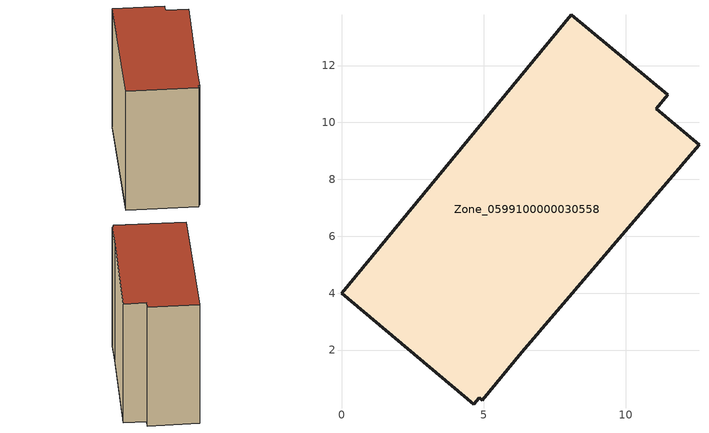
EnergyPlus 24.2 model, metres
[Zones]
Zone_0599100000030558
 floor ground (C_G): 4.94,0.23 4.83,0.32 4.65,0.09 0,4 8.07,13.79 11.47,10.97 11.06,10.48 12.57,9.22 6.33,1.91 z0
 wall outside (C_F): 6.33,1.91 12.57,9.22 11.06,10.48 11.47,10.97 8.07,13.79 0,4 4.65,0.09 4.83,0.32 4.94,0.23 6.33,1.91 z0:11.83
 roof outside (C_R): 4.83,0.32 4.94,0.23 6.33,1.91 12.57,9.22 11.06,10.48 11.47,10.97 8.07,13.79 0,4 4.65,0.09 z11.83
[BUILDING]
Pand.0599100000030558: North Axis=0; Terrain=City; Loads Convergence Tolerance Value=0.04; Temperature Convergence Tolerance Value=0.4; Solar Distribution=FullExterior; Maximum Number of Warmup Days=25; Minimum Number of Warmup Days=1
[Site:Location]
Rotterdam.The.Hague.AP_ZH_NLD Design_Conditions: Latitude=51.96; Longitude=4.45; Time Zone=1; Elevation=-4.5
[SITE:GROUNDTEMPERATURE:BUILDINGSURFACE]
18, 18, 18, 18, 18, 18, 18, 18, 18, 18, 18, 18
[MATERIAL] Thermal Absorptance=0.9; Solar Absorptance=0.7; Visible Absorptance=0.7
Name | Roughness | Thickness | Conductivity | Density | Specific Heat
G.TI.1946 | MediumSmooth | 0.15 | 1 | 540 | 1210
F.TI.1946 | Rough | 0.3 | 0.857143 | 1920 | 840
R.TI.1946 | MediumRough | 0.2 | 0.1 | 1500 | 1000
[CONSTRUCTION]
C_G: G.TI.1946
C_F: F.TI.1946
C_R: R.TI.1946
[ZONE]
Zone_0599100000030558: Type=1; Multiplier=1; Ceiling Height=Autocalculate; Volume=Autocalculate; Floor Area=autocalculate; Part of Total Floor Area=Yes
[ZONEINFILTRATION:DESIGNFLOWRATE]
Infil_Zone_0599100000030558: Zone or ZoneList or Space or SpaceList=Zone_0599100000030558; Schedule=AlwaysOn; Design Flow Rate Calculation Method=Flow/Area; Flow Rate per Floor Area=0.003; Constant Term Coefficient=1; Temperature Term Coefficient=0; Velocity Term Coefficient=0; Velocity Squared Term Coefficient=0
[HVACTEMPLATE:ZONE:IDEALLOADSAIRSYSTEM]
Zone_0599100000030558: Maximum Heating Supply Air Temperature=50; Minimum Cooling Supply Air Temperature=13; Maximum Heating Supply Air Humidity Ratio=0.0156; Minimum Cooling Supply Air Humidity Ratio=0.0077; Heating Limit=NoLimit; Cooling Limit=NoLimit; Dehumidification Control Type=ConstantSensibleHeatRatio; Cooling Sensible Heat Ratio=0.7; Dehumidification Setpoint=60; Humidification Control Type=None; Humidification Setpoint=30; Outdoor Air Method=None; Outdoor Air Flow Rate per Person=0.00944; Outdoor Air Flow Rate per Zone Floor Area=0; Outdoor Air Flow Rate per Zone=0; Demand Controlled Ventilation Type=None; Outdoor Air Economizer Type=NoEconomizer; Heat Recovery Type=None; Sensible Heat Recovery Effectiveness=0.7; Latent Heat Recovery Effectiveness=0.65
[ZONECONTROL:THERMOSTAT]
ThermostatControl_Zone_0599100000030558: Zone or ZoneList=Zone_0599100000030558; Control Type Schedule=DualSetpointControlType; Control 1=Thermostat_Zone_0599100000030558; Temperature Difference Between Cutout And Setpoint=0
[THERMOSTATSETPOINT:DUALSETPOINT]
Thermostat_Zone_0599100000030558: Heating Setpoint Temperature Schedule=HeatingSetpoint_Zone_0599100000030558; Cooling Setpoint Temperature Schedule=CoolingSetpoint_Zone_0599100000030558
[SCHEDULE:COMPACT]
HeatingSetpoint_Zone_0599100000030558: Through: 12/31, For: AllDays, Until: 24:00, 21
CoolingSetpoint_Zone_0599100000030558: Through: 12/31, For: AllDays, Until: 24:00, 24
DualSetpointControlType: Through: 12/31, For: AllDays, Until: 24:00, 4
AlwaysOn: Through: 12/31, For: AllDays, Until: 24:00, 1
